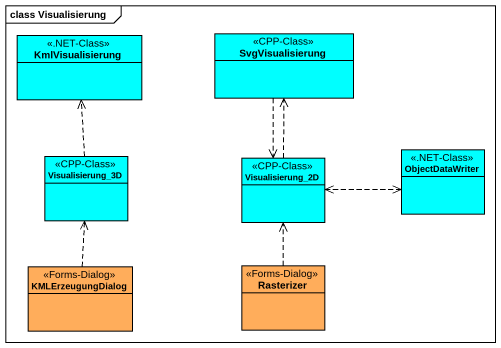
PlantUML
@startuml
mainframe class Visualisierung
hide circle
hide empty members
class KmlVisualisierung <<.NET-Class>> #00FFFF
class SvgVisualisierung <<CPP-Class>> #00FFFF
class ObjectDataWriter <<.NET-Class>> #00FFFF
class Visualisierung_3D <<CPP-Class>> #00FFFF
class Visualisierung_2D <<CPP-Class>> #00FFFF
class KMLErzeugungDialog <<Forms-Dialog>> #FFAD5B
class Rasterizer <<Forms-Dialog>> #FFAD5B
SvgVisualisierung ..> Visualisierung_2D
ObjectDataWriter .left.> Visualisierung_2D
Visualisierung_3D .up.> KmlVisualisierung
Visualisierung_2D .up.> SvgVisualisierung
Visualisierung_2D .right.> ObjectDataWriter
KMLErzeugungDialog .up.> Visualisierung_3D
Rasterizer .up.> Visualisierung_2D
@enduml
